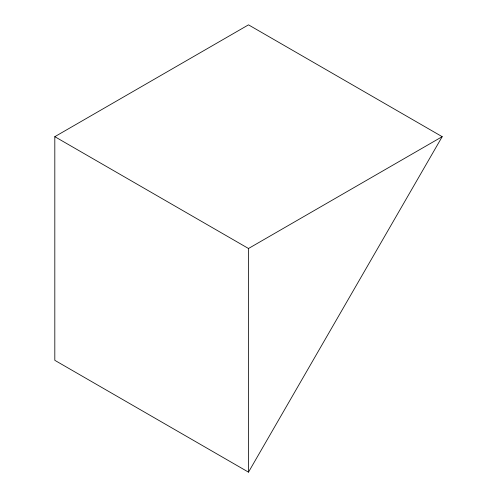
<?xml version="1.0" encoding="UTF-8"?>
<svg xmlns="http://www.w3.org/2000/svg" width="497" height="497" viewBox="0 0 497 497"><rect width="100%" height="100%" fill="white"/><g stroke="black" fill="none" stroke-linecap="round" stroke-linejoin="round"><path stroke-width="0.75" d="M248.5 472.15L442.187 136.675L248.5 24.85L54.813 136.675L54.813 360.325L248.5 472.15L248.5 248.5L442.187 136.675M54.813 136.675L248.5 248.5"/></g></svg>
